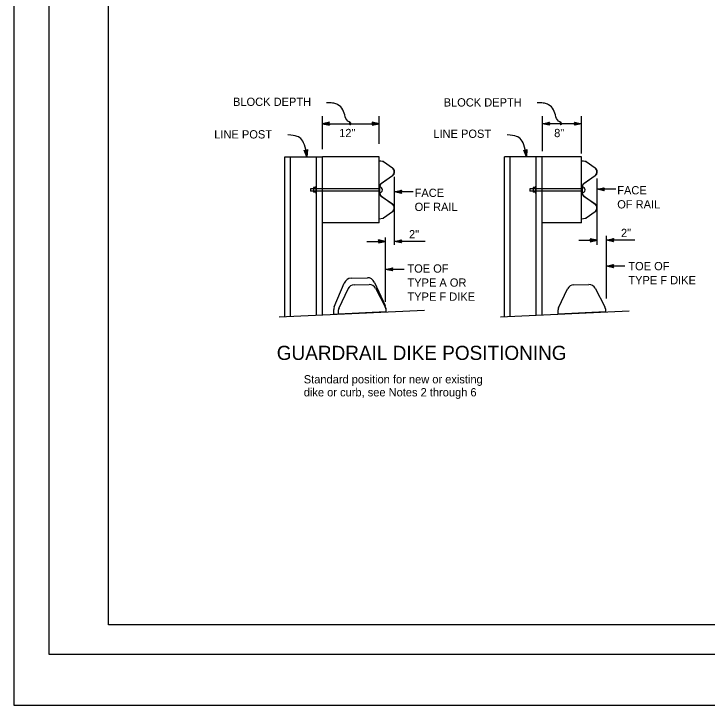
# Model space of a CAD drawing. Extents: x -894 to 866, y -472 to 714.
# Drawn here: x -894 to -307, y -472 to 113 of the extents above; entities that cross this region are included whole.
import ezdxf

# ---------------------------------------------------------------- set-up
doc = ezdxf.new("R2010")
doc.units = 0
for name, color, linetype in [('border_PLOTTING-ELEMENTS', 7, 'Continuous'), ('border_rw_22x34_Cut_Lines', 7, 'Continuous'), ('border_SHEET', 7, 'Continuous'), ('rd_HMA-DIKE', 7, 'Continuous'), ('rd_PROFILE-OG', 7, 'Continuous'), ('tcd_RAILING', 7, 'Continuous'), ('tcd_RAILING-anno', 7, 'Continuous')]:
    doc.layers.add(name, color=color, linetype=linetype)

msp = doc.modelspace()

# ---------------------------------------------------------------- linework, layer by layer
at = {"layer": 'border_PLOTTING-ELEMENTS'}
for points in [[(-894.04, -472.44), (865.96, -472.44), (865.96, 713.56), (-894.04, 713.56)], [(-864.04, 670.56), (835.96, 670.56), (835.96, -429.44), (-864.04, -429.44)]]:
    msp.add_lwpolyline(points, close=True, dxfattribs=at)
at = {"layer": 'border_rw_22x34_Cut_Lines'}
msp.add_lwpolyline([(-864.04, 670.56), (835.96, 670.56), (835.96, -429.44), (-864.04, -429.44)], close=True, dxfattribs=at)
at = {"layer": 'border_SHEET'}
for p, q in [((-814.04, -404.44), (-814.04, 645.56)), ((810.96, -404.44), (-814.04, -404.44))]:
    msp.add_line(p, q, dxfattribs=at)
at = {"layer": 'rd_HMA-DIKE'}
for points in [[(-608.67, -110.88), (-594.83, -110.56), (-594.83, -110.56)], [(-622.86, -135.15), (-614.5, -115.16)], [(-606, -116.59), (-593.41, -116.34), (-593.41, -116.34)], [(-588.86, -114.57), (-579.8, -134.17)], [(-420.13, -116.59), (-407.55, -116.34), (-407.55, -116.34)], [(-618.9, -136.01), (-611.29, -120.02)], [(-587.98, -119.55), (-579.75, -135.23)], [(-433.03, -136.01), (-425.43, -120.02)], [(-402.11, -119.55), (-393.88, -135.23)], [(-579.3, -136.39), (-579.24, -139.46), (-623.21, -141.84), (-623.29, -137.39)], [(-579.29, -137.01), (-579.24, -139.46), (-619.21, -141.36), (-619.28, -137.81)], [(-393.42, -137.01), (-393.37, -139.46), (-433.34, -141.36), (-433.41, -137.81)]]:
    msp.add_lwpolyline(points, dxfattribs=at)
for centre, radius, start, end in [((-605.88, -122.59), 6, 91.14576, 154.58071), ((-593.29, -122.34), 6, 27.71081, 91.14548), ((-420.01, -122.59), 6, 91.14576, 154.58071), ((-407.43, -122.34), 6, 27.71081, 91.14548), ((-615.28, -137.73), 4, 154.58071, 181.14576), ((-583.29, -137.09), 4, 1.14576, 27.71081), ((-429.42, -137.73), 4, 154.58071, 181.14576), ((-397.42, -137.09), 4, 1.14576, 27.71081)]:
    msp.add_arc(centre, radius, start, end, dxfattribs=at)
for centre, major_axis, start_param, end_param in [((-608.54, -118.38), (0, -7.5), 3.16159, 4.268739), ((-594.7, -118.06), (0, 7.5), 5.196034, 6.303178), ((-583.69, -136.49), (0, 5), 4.732386, 5.196034), ((-618.89, -137.29), (0, -5), 4.268739, 4.732386)]:
    msp.add_ellipse(centre, major_axis=major_axis, ratio=0.88, start_param=start_param, end_param=end_param, dxfattribs=at)
at = {"layer": 'rd_PROFILE-OG'}
for p, q in [((-669.43, -143.74), (-546.64, -137.94)), ((-482.11, -143.67), (-373.42, -138.54))]:
    msp.add_line(p, q, dxfattribs=at)
at = {"layer": 'tcd_RAILING'}
for p, q in [((-664.86, -8.23), (-632.86, -8.23)), ((-664.86, -143.54), (-664.86, -8.23)), ((-659.86, -143.31), (-659.86, -8.23)), ((-637.86, -142.23), (-637.86, -8.23)), ((-584.86, -8.23), (-632.86, -8.23)), ((-632.86, -142.03), (-632.86, -8.23)), ((-584.86, -64.23), (-584.86, -8.23)), ((-584.86, -11.52), (-581.88, -12.04)), ((-446.99, -8.23), (-478.99, -8.23)), ((-478.99, -143.52), (-478.99, -8.23)), ((-473.99, -143.29), (-473.99, -8.23)), ((-451.99, -142.25), (-451.99, -8.23)), ((-413.61, -8.23), (-446.99, -8.23)), ((-446.99, -142.01), (-446.99, -8.23)), ((-413.61, -64.23), (-413.61, -8.23)), ((-413.4, -11.52), (-410.42, -12.04)), ((-581.92, -12.29), (-584.86, -11.77)), ((-573.7, -17.91), (-581.32, -12.54)), ((-581.18, -12.34), (-573.55, -17.71)), ((-410.46, -12.29), (-413.4, -11.77)), ((-402.24, -17.91), (-409.86, -12.54)), ((-409.72, -12.34), (-402.09, -17.71)), ((-583.16, -30.71), (-573.7, -24.04)), ((-573.55, -24.25), (-583.02, -30.91)), ((-411.7, -30.71), (-402.24, -24.04)), ((-402.09, -24.25), (-411.56, -30.91)), ((-640.46, -34.23), (-640.46, -38.23)), ((-638.46, -34.23), (-640.46, -34.23)), ((-638.46, -33.23), (-638.46, -35.23)), ((-637.92, -33.23), (-638.46, -33.23)), ((-584.61, -38.73), (-584.61, -33.73)), ((-584.61, -33.98), (-584.61, -38.48)), ((-454.59, -34.23), (-454.59, -38.23)), ((-452.59, -34.23), (-454.59, -34.23)), ((-452.59, -33.23), (-452.59, -35.23)), ((-452.06, -33.23), (-452.59, -33.23)), ((-413.15, -38.73), (-413.15, -33.73)), ((-413.15, -33.98), (-413.15, -38.48)), ((-638.46, -35.23), (-643.16, -35.23)), ((-643.16, -35.23), (-643.16, -37.23)), ((-638.46, -37.23), (-643.16, -37.23)), ((-638.46, -38.23), (-640.46, -38.23)), ((-638.46, -35.23), (-638.46, -37.23)), ((-638.46, -37.23), (-638.46, -39.23)), ((-637.92, -39.23), (-638.46, -39.23)), ((-584.86, -35.23), (-637.85, -35.22)), ((-584.86, -37.23), (-637.85, -37.22)), ((-452.59, -35.23), (-457.29, -35.23)), ((-457.29, -35.23), (-457.29, -37.23)), ((-452.59, -37.23), (-457.29, -37.23)), ((-452.59, -38.23), (-454.59, -38.23)), ((-452.59, -35.23), (-452.59, -37.23)), ((-452.59, -37.23), (-452.59, -39.23)), ((-452.06, -39.23), (-452.59, -39.23)), ((-413.6, -35.22), (-451.99, -35.22)), ((-413.59, -37.22), (-451.98, -37.22)), ((-573.7, -48.41), (-583.16, -41.75)), ((-583.02, -41.54), (-573.55, -48.21)), ((-402.24, -48.41), (-411.7, -41.75)), ((-411.56, -41.54), (-402.09, -48.21)), ((-581.32, -59.91), (-573.7, -54.54)), ((-573.55, -54.75), (-581.18, -60.11)), ((-409.86, -59.91), (-402.24, -54.54)), ((-402.09, -54.75), (-409.72, -60.11)), ((-584.86, -64.23), (-632.86, -64.23)), ((-584.86, -60.68), (-581.92, -60.16)), ((-581.88, -60.41), (-584.86, -60.93)), ((-413.61, -64.23), (-446.99, -64.23)), ((-413.4, -60.68), (-410.46, -60.16)), ((-410.42, -60.41), (-413.4, -60.93))]:
    msp.add_line(p, q, dxfattribs=at)
for centre, radius, start, end in [((-582.18, -13.77), 1.5, 54.85197, 80), ((-582.18, -13.77), 1.75, 54.85197, 80), ((-410.72, -13.77), 1.5, 54.85197, 80), ((-410.72, -13.77), 1.75, 54.85197, 80), ((-575.86, -20.98), 3.75, 305.14606, 54.83782), ((-575.86, -20.98), 4, 305.14606, 54.83782), ((-404.4, -20.98), 3.75, 305.14606, 54.83782), ((-404.4, -20.98), 4, 305.14606, 54.83782), ((-580.86, -33.98), 4, 125.16119, 179.99854), ((-580.86, -33.98), 3.75, 125.16119, 180), ((-584.61, -36.23), 2.5, 270, 90), ((-409.4, -33.98), 4, 125.16119, 179.99854), ((-409.4, -33.98), 3.75, 125.16119, 180), ((-413.15, -36.23), 2.5, 270, 90), ((-580.86, -38.48), 4, 180.01034, 234.83881), ((-580.86, -38.48), 3.75, 180.01034, 234.83881), ((-409.4, -38.48), 4, 180.01034, 234.83881), ((-409.4, -38.48), 3.75, 180.01034, 234.83881), ((-575.86, -51.48), 3.75, 305.14256, 54.85686), ((-575.86, -51.48), 4, 305.14256, 54.85686), ((-404.4, -51.48), 3.75, 305.14256, 54.85686), ((-404.4, -51.48), 4, 305.14256, 54.85686), ((-582.18, -58.68), 1.5, 280, 305.1437), ((-582.18, -58.68), 1.75, 280, 305.1437), ((-410.72, -58.68), 1.5, 280, 305.1437), ((-410.72, -58.68), 1.75, 280, 305.1437)]:
    msp.add_arc(centre, radius, start, end, dxfattribs=at)
at = {"layer": 'tcd_RAILING-anno'}
for p, q in [((-632.86, -1.83), (-632.86, 26.17)), ((-584.86, 2.81), (-584.86, 26.17)), ((-446.7, -3.38), (-446.7, 26.17)), ((-413.75, -5.55), (-413.75, 26.17)), ((-632.86, 19.77), (-584.86, 19.77)), ((-413.72, 19.77), (-446.7, 19.77)), ((-646, -8.2), (-648.25, -2.48)), ((-648.25, -2.48), (-648.25, -2.48)), ((-648.25, -2.48), (-646.81, -3.06)), ((-646.22, -6.82), (-647.86, -2.66)), ((-646.43, -5.47), (-647.49, -2.78)), ((-646.64, -4.1), (-647.1, -2.95)), ((-646.81, -3.06), (-645.62, -2.06)), ((-646.57, -2.85), (-646.64, -4.1)), ((-646.25, -2.62), (-646.43, -5.47)), ((-645.93, -2.33), (-646.21, -6.83)), ((-645.62, -2.06), (-646, -8.2)), ((-645.62, -2.06), (-645.62, -2.06)), ((-460.31, -8.2), (-462.57, -2.48)), ((-462.57, -2.48), (-462.57, -2.48)), ((-462.57, -2.48), (-461.13, -3.06)), ((-460.53, -6.82), (-462.17, -2.66)), ((-460.74, -5.47), (-461.8, -2.78)), ((-460.96, -4.1), (-461.41, -2.95)), ((-461.13, -3.06), (-459.93, -2.06)), ((-460.88, -2.85), (-460.96, -4.1)), ((-460.56, -2.62), (-460.74, -5.47)), ((-460.25, -2.33), (-460.52, -6.83)), ((-459.93, -2.06), (-460.31, -8.2)), ((-459.93, -2.06), (-459.93, -2.06)), ((-646, -8.2), (-646, -8.2)), ((-460.31, -8.2), (-460.31, -8.2)), ((-571.86, -82.76), (-571.86, -25.07)), ((-400.4, -82.64), (-400.4, -26.52)), ((-556.21, -37.92), (-571.86, -37.92)), ((-384.75, -35.76), (-400.4, -35.76)), ((-392.65, -128.33), (-392.65, -75.04)), ((-595.36, -79.83), (-579.71, -79.83)), ((-579.43, -131.11), (-579.43, -76.48)), ((-546.11, -79.83), (-571.86, -79.83)), ((-416.04, -78.89), (-400.4, -78.89)), ((-368.44, -78.83), (-392.45, -78.83)), ((-563.8, -103.55), (-579.43, -103.55)), ((-377.02, -100.77), (-392.65, -100.77))]:
    msp.add_line(p, q, dxfattribs=at)
for points in [[(-626.95, 21.09), (-632.86, 19.77), (-626.95, 18.46), (-627.16, 18.81), (-631.49, 19.77), (-627.16, 20.74), (-627.37, 20.39), (-630.14, 19.78), (-627.37, 19.16), (-627.58, 19.51), (-628.78, 19.78), (-627.58, 20.04), (-627.74, 19.77), (-626.95, 18.46), (-627.74, 19.77)], [(-590.76, 18.45), (-584.86, 19.77), (-590.76, 21.08), (-590.55, 20.73), (-586.23, 19.78), (-590.55, 18.8), (-590.35, 19.15), (-587.58, 19.77), (-590.34, 20.39), (-590.13, 20.04), (-588.94, 19.77), (-590.14, 19.5), (-589.97, 19.77), (-590.76, 21.08), (-589.97, 19.77)], [(-440.8, 18.45), (-446.7, 19.77), (-440.8, 21.08), (-441.01, 20.73), (-445.33, 19.78), (-441, 18.8), (-441.21, 19.15), (-443.98, 19.77), (-441.22, 20.39), (-441.43, 20.04), (-442.62, 19.77), (-441.42, 19.5), (-441.58, 19.77), (-440.8, 21.08), (-441.58, 19.77)], [(-419.65, 21.09), (-413.75, 19.77), (-419.65, 18.46), (-419.44, 18.81), (-415.11, 19.77), (-419.44, 20.74), (-419.23, 20.39), (-416.46, 19.78), (-419.23, 19.16), (-419.02, 19.51), (-417.82, 19.78), (-419.03, 20.04), (-418.86, 19.77), (-419.65, 18.46), (-418.86, 19.77)], [(-394.49, -37.08), (-400.4, -35.76), (-394.49, -34.45), (-394.7, -34.8), (-399.03, -35.76), (-394.7, -36.73), (-394.91, -36.38), (-397.68, -35.76), (-394.91, -35.15), (-395.12, -35.5), (-396.32, -35.77), (-395.12, -36.03), (-395.28, -35.76), (-394.49, -34.45), (-395.28, -35.76)], [(-565.95, -39.24), (-571.86, -37.92), (-565.95, -36.61), (-566.16, -36.96), (-570.49, -37.91), (-566.16, -38.89), (-566.37, -38.54), (-569.14, -37.92), (-566.37, -37.31), (-566.58, -37.66), (-567.78, -37.92), (-566.58, -38.19), (-566.74, -37.92), (-565.95, -36.61), (-566.74, -37.92)], [(-585.62, -81.15), (-579.71, -79.83), (-585.62, -78.52), (-585.41, -78.87), (-581.08, -79.82), (-585.41, -80.8), (-585.2, -80.45), (-582.43, -79.83), (-585.2, -79.21), (-584.99, -79.56), (-583.79, -79.83), (-584.99, -80.1), (-584.83, -79.83), (-585.62, -78.52), (-584.83, -79.83)], [(-565.95, -81.15), (-571.86, -79.83), (-565.95, -78.52), (-566.16, -78.87), (-570.49, -79.82), (-566.16, -80.8), (-566.37, -80.45), (-569.14, -79.83), (-566.37, -79.21), (-566.58, -79.56), (-567.78, -79.83), (-566.58, -80.1), (-566.74, -79.83), (-565.95, -78.52), (-566.74, -79.83)], [(-406.3, -80.21), (-400.4, -78.89), (-406.3, -77.58), (-406.09, -77.93), (-401.77, -78.88), (-406.09, -79.86), (-405.89, -79.51), (-403.12, -78.89), (-405.88, -78.28), (-405.67, -78.63), (-404.48, -78.89), (-405.68, -79.16), (-405.51, -78.89), (-406.3, -77.58), (-405.51, -78.89)], [(-386.54, -80.15), (-392.45, -78.83), (-386.54, -77.52), (-386.75, -77.87), (-391.08, -78.82), (-386.75, -79.8), (-386.96, -79.45), (-389.73, -78.83), (-386.96, -78.22), (-387.17, -78.56), (-388.37, -78.83), (-387.17, -79.1), (-387.33, -78.83), (-386.54, -77.52), (-387.33, -78.83)], [(-386.75, -102.09), (-392.65, -100.77), (-386.75, -99.46), (-386.96, -99.81), (-391.28, -100.77), (-386.95, -101.74), (-387.16, -101.39), (-389.93, -100.77), (-387.17, -100.16), (-387.38, -100.51), (-388.57, -100.77), (-387.37, -101.04), (-387.53, -100.77), (-386.75, -99.46), (-387.53, -100.77)], [(-573.53, -104.87), (-579.43, -103.55), (-573.53, -102.24), (-573.74, -102.59), (-578.06, -103.55), (-573.73, -104.52), (-573.94, -104.17), (-576.71, -103.55), (-573.95, -102.94), (-574.16, -103.29), (-575.35, -103.56), (-574.15, -103.82), (-574.31, -103.55), (-573.53, -102.24), (-574.31, -103.55)]]:
    msp.add_lwpolyline(points, close=True, dxfattribs=at)
for points in [[(-610.06, 21.08), (-609.69, 19.25), (-608.96, 19.33), (-608.79, 20.35), (-610.17, 21.27), (-615.59, 31.63), (-619.8, 35.8), (-623.28, 37.15), (-627.66, 37.4), (-629.49, 37.52)], [(-431.81, 21.08), (-431.43, 19.25), (-430.7, 19.33), (-430.54, 20.35), (-431.91, 21.27), (-437.33, 31.63), (-441.54, 35.8), (-445.03, 37.15), (-449.41, 37.4), (-451.24, 37.52)]]:
    msp.add_spline(points, degree=3, dxfattribs=at)
for points in [[(-646, -8.2), (-646.51, -2.53), (-649.89, 8.96), (-655.02, 9.37), (-662.24, 10.4)], [(-460.31, -8.2), (-460.82, -2.53), (-464.2, 8.96), (-469.34, 9.37), (-476.55, 10.4)]]:
    msp.add_open_spline(points, degree=3, dxfattribs=at)

# ---------------------------------------------------------------- texts
for s, height, p in [('BLOCK DEPTH', 7, (-708.59, 34.85)), ('BLOCK DEPTH', 7, (-530.34, 34.34)), ('LINE POST', 7, (-724.47, 7.29)), ('12"', 7, (-618.79, 8.4)), ('LINE POST', 7, (-539.06, 7.8)), ('8"', 7, (-436.81, 8.4)), ('FACE', 7, (-554.92, -42.22)), ('FACE', 7, (-383.46, -40.06)), ('OF RAIL', 7, (-383.46, -51.96)), ('OF RAIL', 7, (-554.92, -54.12)), ('2"', 7, (-559.66, -77.27)), ('2"', 7, (-380.3, -76.19)), ('TOE OF', 7, (-561.01, -106.3)), ('TOE OF', 7, (-374.07, -104.27)), ('TYPE A OR', 7, (-561.01, -118.2)), ('TYPE F DIKE', 7, (-374.07, -116.17)), ('TYPE F DIKE', 7, (-561.01, -130.1)), ('GUARDRAIL DIKE POSITIONING', 12, (-671.57, -180.22)), ('Standard position for new or existing', 7, (-648.71, -200.07)), ('dike or curb, see Notes 2 through 6', 7, (-648.71, -211.07))]:
    msp.add_text(s, height=height, dxfattribs=at).set_placement(p)

doc.saveas('drawing.dxf')
